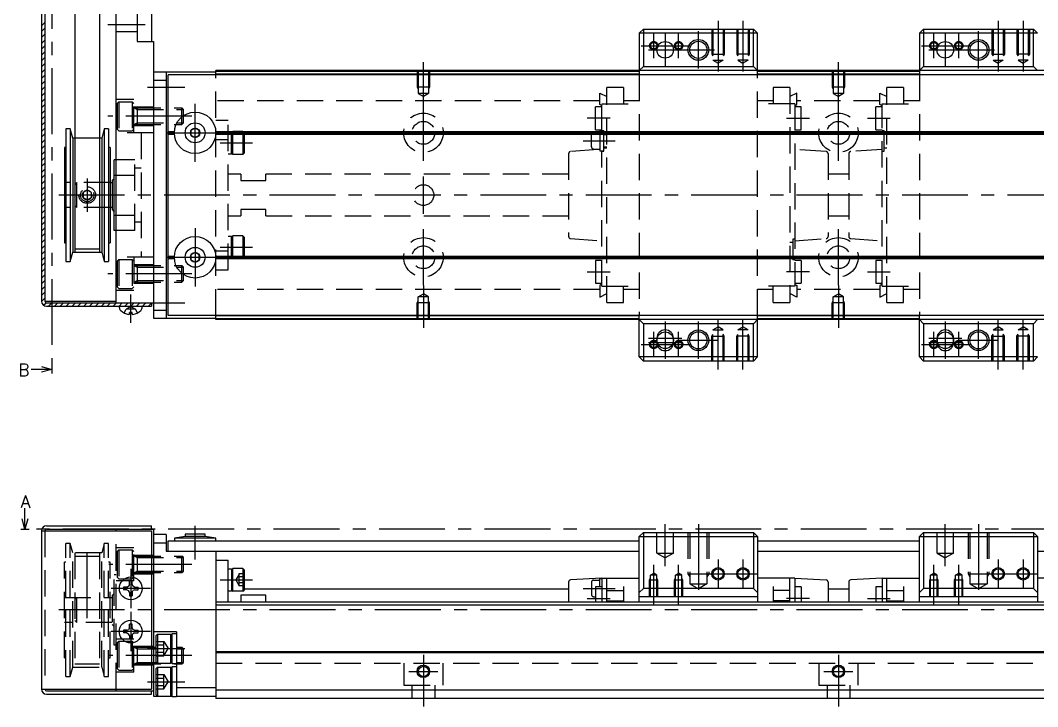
# Model space of a CAD drawing. Extents: x -2 to 851, y -8 to 279.
# Drawn here: x 187.6 to 432.8, y 8 to 173.4 of the extents above; entities that cross this region are included whole.
import ezdxf

# ---------------------------------------------------------------- set-up
doc = ezdxf.new("R2010")
doc.units = 0
doc.header["$LTSCALE"] = 0.5
doc.linetypes.add('CENTER', pattern=[50.8, 31.75, -6.35, 6.35, -6.35])
doc.linetypes.add('DASHED', pattern=[19.05, 12.7, -6.35])
for name, color, linetype in [('MSM_CENTER', 1, 'CENTER'), ('MSM_CONTINUOUS', 7, 'CONTINUOUS'), ('MSM_DASHED', 4, 'DASHED'), ('MSM_NARROW', 5, 'CONTINUOUS'), ('MSM_PART_NUMBER', 7, 'CONTINUOUS')]:
    doc.layers.add(name, color=color, linetype=linetype)
doc.styles.get("Standard").update_dxf_attribs({"font": 'txt.shx', "height": 3, "bigfont": 'bigfont.shx'})

msp = doc.modelspace()

# ---------------------------------------------------------------- linework, layer by layer
at = {"layer": 'MSM_CENTER'}
for p, q in [((195.26, 238.06), (195.26, 90.3)), ((217.76, 172.3), (208.76, 172.3)), ((355.76, 173.3), (355.76, 161.09)), ((361.76, 173.3), (361.76, 161.09)), ((423.26, 173.3), (423.26, 161.09)), ((429.26, 173.3), (429.26, 161.09)), ((340.26, 164.3), (340.26, 170.3)), ((343.01, 170.3), (343.01, 162.3)), ((346.26, 164.3), (346.26, 170.3)), ((351.01, 161.8), (351.01, 170.8)), ((407.76, 164.3), (407.76, 170.3)), ((410.51, 170.3), (410.51, 162.3)), ((413.76, 164.3), (413.76, 170.3)), ((418.51, 161.8), (418.51, 170.8)), ((337.26, 167.3), (349.26, 167.3)), ((404.76, 167.3), (416.76, 167.3)), ((339.01, 166.3), (355.51, 166.3)), ((406.51, 166.3), (423.01, 166.3)), ((284.76, 153.09), (284.76, 163.3)), ((384.76, 153.09), (384.76, 163.3)), ((218.26, 157.3), (227.26, 157.3)), ((229.76, 139.3), (229.76, 153.3)), ((284.76, 139.55), (284.76, 153.05)), ((384.76, 139.55), (384.76, 153.05)), ((228.96, 150.3), (208.76, 150.3)), ((329.76, 149.8), (324.26, 149.8)), ((372.26, 149.8), (377.76, 149.8)), ((391.76, 149.8), (397.26, 149.8)), ((222.76, 146.3), (236.76, 146.3)), ((278.01, 146.3), (291.51, 146.3)), ((378.01, 146.3), (391.51, 146.3)), ((235.76, 143.86), (243.56, 143.86)), ((323.26, 144.4), (330.96, 144.4)), ((203.76, 135.3), (203.76, 127.3)), ((284.76, 126.8), (284.76, 135.8)), ((847.76, 131.3), (196.26, 131.3)), ((229.76, 123.3), (229.76, 109.3)), ((284.76, 109.55), (284.76, 123.05)), ((384.76, 109.55), (384.76, 123.05)), ((235.76, 118.74), (243.56, 118.74)), ((222.76, 116.3), (236.76, 116.3)), ((278.01, 116.3), (291.51, 116.3)), ((378.01, 116.3), (391.51, 116.3)), ((324.26, 112.8), (329.76, 112.8)), ((377.76, 112.8), (372.26, 112.8)), ((391.76, 112.8), (397.26, 112.8)), ((228.96, 112.3), (208.76, 112.3)), ((284.76, 109.51), (284.76, 99.3)), ((384.76, 109.51), (384.76, 99.3)), ((214.26, 100.54), (214.26, 107.3)), ((218.26, 105.3), (227.26, 105.3)), ((343.01, 100.8), (343.01, 91.8)), ((351.01, 91.8), (351.01, 100.8)), ((355.76, 89.3), (355.76, 101.51)), ((361.76, 89.3), (361.76, 101.51)), ((410.51, 100.8), (410.51, 91.8)), ((418.51, 91.8), (418.51, 100.8)), ((423.26, 89.3), (423.26, 101.51)), ((429.26, 89.3), (429.26, 101.51)), ((340.26, 92.3), (340.26, 98.3)), ((346.26, 92.3), (346.26, 98.3)), ((407.76, 92.3), (407.76, 98.3)), ((413.76, 92.3), (413.76, 98.3)), ((339.01, 96.8), (347.01, 96.8)), ((339.01, 95.8), (347.01, 95.8)), ((346.51, 96.3), (355.51, 96.3)), ((406.51, 96.8), (414.51, 96.8)), ((406.51, 95.8), (414.51, 95.8)), ((414.01, 96.3), (423.01, 96.3)), ((337.26, 95.3), (349.26, 95.3)), ((404.76, 95.3), (416.76, 95.3)), ((229.76, 43.5), (229.76, 51.6)), ((343.01, 41.85), (343.01, 52)), ((351.01, 52), (351.01, 34.41)), ((410.51, 41.85), (410.51, 52)), ((418.51, 52), (418.51, 34.41)), ((848.76, 50.8), (189.76, 50.8)), ((203.76, 29.3), (203.76, 47.05)), ((228.96, 42.3), (208.96, 42.3)), ((340.26, 32.5), (340.26, 42.15)), ((346.26, 32.5), (346.26, 42.15)), ((355.76, 43.5), (355.76, 36.5)), ((361.76, 43.5), (361.76, 36.5)), ((407.76, 32.5), (407.76, 42.15)), ((413.76, 32.5), (413.76, 42.15)), ((423.26, 43.5), (423.26, 36.5)), ((429.26, 43.5), (429.26, 36.5)), ((214.26, 41.25), (214.26, 31.75)), ((352.26, 40), (365.26, 40)), ((419.76, 40), (432.76, 40)), ((235.76, 38.55), (243.56, 38.55)), ((219.01, 36.5), (209.51, 36.5)), ((323.26, 36.5), (330.96, 36.5)), ((324.26, 34.1), (329.76, 34.1)), ((377.76, 34.1), (372.26, 34.1)), ((391.76, 34.1), (397.26, 34.1)), ((847.76, 31.3), (196.26, 31.3)), ((214.26, 30.85), (214.26, 21.35)), ((219.01, 26.1), (209.51, 26.1)), ((228.96, 20.3), (208.96, 20.3)), ((218.26, 22), (227.26, 22)), ((284.76, 20.5), (284.76, 8)), ((384.76, 20.5), (384.76, 8)), ((281.26, 16.5), (288.26, 16.5)), ((381.26, 16.5), (388.26, 16.5)), ((218.26, 14), (227.26, 14))]:
    msp.add_line(p, q, dxfattribs=at)
at = {"layer": 'MSM_CONTINUOUS'}
for p, q in [((192.76, 231.9), (192.76, 105.7)), ((193.56, 231.9), (193.56, 105.7)), ((210.76, 105.3), (210.76, 232.3)), ((215.76, 227.3), (215.76, 168.3)), ((200.76, 216.05), (200.76, 117.55)), ((206.76, 216.05), (206.76, 117.55)), ((219.26, 181.8), (219.26, 168.3)), ((337.76, 171.3), (336.76, 170.3)), ((365.26, 170.3), (336.76, 170.3)), ((336.76, 170.3), (336.76, 160.3)), ((337.76, 171.3), (364.26, 171.3)), ((337.76, 171.3), (337.76, 162.3)), ((365.26, 170.3), (364.26, 171.3)), ((364.26, 162.3), (364.26, 171.3)), ((365.26, 160.3), (365.26, 170.3)), ((405.26, 171.3), (404.26, 170.3)), ((432.76, 170.3), (404.26, 170.3)), ((404.26, 170.3), (404.26, 160.3)), ((405.26, 171.3), (431.76, 171.3)), ((405.26, 171.3), (405.26, 162.3)), ((432.76, 170.3), (431.76, 171.3)), ((431.76, 162.3), (431.76, 171.3)), ((215.76, 168.3), (219.76, 168.3)), ((219.76, 168.3), (219.76, 101.6)), ((337.76, 162.3), (336.76, 161.3)), ((337.76, 162.3), (364.26, 162.3)), ((365.26, 161.3), (364.26, 162.3)), ((405.26, 162.3), (404.26, 161.3)), ((405.26, 162.3), (431.76, 162.3)), ((432.76, 161.3), (431.76, 162.3)), ((219.76, 161), (234.76, 161)), ((222.76, 161), (222.76, 101.6)), ((845.26, 160.3), (223.26, 160.3)), ((223.26, 102.3), (223.26, 160.3)), ((834.76, 161.3), (234.76, 161.3)), ((234.76, 160.3), (234.76, 161.3)), ((336.76, 161.1), (234.76, 161.1)), ((336.76, 160.4), (234.76, 160.4)), ((404.26, 161.1), (365.26, 161.1)), ((404.26, 160.4), (365.26, 160.4)), ((219.76, 159), (222.76, 159)), ((198.62, 147.3), (198.62, 115.3)), ((199.66, 147.3), (198.62, 147.3)), ((199.66, 147.3), (199.66, 115.3)), ((200.26, 145.05), (199.66, 147.3)), ((207.86, 147.3), (207.26, 145.05)), ((207.86, 147.3), (207.86, 115.3)), ((208.9, 147.3), (207.86, 147.3)), ((208.9, 147.3), (208.9, 115.3)), ((229.76, 147.45), (228.76, 146.88)), ((230.76, 146.88), (229.76, 147.45)), ((200.26, 145.05), (200.26, 117.55)), ((200.76, 145.05), (200.26, 145.05)), ((207.26, 145.05), (206.76, 145.05)), ((207.26, 145.05), (207.26, 117.55)), ((223.26, 146.6), (224.77, 146.6)), ((223.26, 146.3), (224.76, 146.3)), ((223.26, 146), (224.77, 146)), ((228.76, 146.88), (228.76, 145.72)), ((228.76, 145.72), (229.76, 145.15)), ((229.76, 145.15), (230.76, 145.72)), ((230.76, 145.72), (230.76, 146.88)), ((234.75, 146.6), (833.77, 146.6)), ((234.75, 146), (833.77, 146)), ((234.76, 146.3), (833.76, 146.3)), ((198.26, 142.8), (198.26, 119.8)), ((198.62, 142.8), (198.26, 142.8)), ((209.26, 142.8), (208.9, 142.8)), ((209.26, 142.8), (209.26, 119.8)), ((210.26, 122.8), (210.26, 139.8)), ((210.76, 139.8), (210.26, 139.8)), ((210.26, 135.3), (209.76, 134.8)), ((210.26, 136.12), (210.76, 136.12)), ((209.26, 134.3), (209.76, 134.3)), ((209.76, 134.8), (209.76, 127.8)), ((209.76, 128.3), (209.26, 128.3)), ((209.76, 127.8), (210.26, 127.3)), ((210.26, 126.48), (210.76, 126.48)), ((210.76, 122.8), (210.26, 122.8)), ((198.26, 119.8), (198.62, 119.8)), ((208.9, 119.8), (209.26, 119.8)), ((198.62, 115.3), (199.66, 115.3)), ((199.66, 115.3), (200.26, 117.55)), ((200.26, 117.55), (207.26, 117.55)), ((207.26, 117.55), (207.86, 115.3)), ((207.86, 115.3), (208.9, 115.3)), ((223.26, 116.6), (224.77, 116.6)), ((223.26, 116.3), (224.76, 116.3)), ((223.26, 116), (224.77, 116)), ((229.76, 117.45), (228.76, 116.88)), ((228.76, 116.88), (228.76, 115.72)), ((228.76, 115.72), (229.76, 115.15)), ((230.76, 116.88), (229.76, 117.45)), ((229.76, 115.15), (230.76, 115.72)), ((230.76, 115.72), (230.76, 116.88)), ((234.75, 116.6), (833.77, 116.6)), ((234.75, 116), (833.77, 116)), ((234.76, 116.3), (833.76, 116.3)), ((193.56, 105.7), (210.76, 105.7)), ((193.96, 105.3), (219.76, 105.3)), ((193.96, 104.5), (219.26, 104.5)), ((211.55, 104.1), (211.51, 104.5)), ((213.93, 102.62), (213.95, 103)), ((214.58, 103), (213.95, 103)), ((214.59, 102.62), (214.58, 103)), ((216.98, 104.1), (217.01, 104.5)), ((219.26, 105.3), (219.26, 104.5)), ((219.76, 103.6), (222.76, 103.6)), ((219.76, 101.6), (234.76, 101.6)), ((845.26, 102.3), (223.26, 102.3)), ((234.76, 101.3), (234.76, 102.3)), ((336.76, 102.2), (234.76, 102.2)), ((336.76, 101.5), (234.76, 101.5)), ((834.76, 101.3), (234.76, 101.3)), ((336.76, 92.3), (336.76, 102.3)), ((336.76, 101.3), (337.76, 100.3)), ((364.26, 100.3), (365.26, 101.3)), ((365.26, 92.3), (365.26, 102.3)), ((404.26, 102.2), (365.26, 102.2)), ((404.26, 101.5), (365.26, 101.5)), ((404.26, 92.3), (404.26, 102.3)), ((404.26, 101.3), (405.26, 100.3)), ((431.76, 100.3), (432.76, 101.3)), ((364.26, 100.3), (337.76, 100.3)), ((337.76, 100.3), (337.76, 91.3)), ((364.26, 91.3), (364.26, 100.3)), ((431.76, 100.3), (405.26, 100.3)), ((405.26, 100.3), (405.26, 91.3)), ((431.76, 91.3), (431.76, 100.3)), ((341.01, 96.8), (341.01, 95.8)), ((345.01, 95.8), (345.01, 96.8)), ((408.51, 96.8), (408.51, 95.8)), ((412.51, 95.8), (412.51, 96.8)), ((336.76, 92.3), (337.76, 91.3)), ((365.26, 92.3), (336.76, 92.3)), ((364.26, 91.3), (337.76, 91.3)), ((364.26, 91.3), (365.26, 92.3)), ((404.26, 92.3), (405.26, 91.3)), ((432.76, 92.3), (404.26, 92.3)), ((431.76, 91.3), (405.26, 91.3)), ((431.76, 91.3), (432.76, 92.3)), ((195.26, 89.3), (190.26, 89.3)), ((192.76, 89.97), (195.26, 89.3)), ((195.26, 89.3), (192.76, 88.63)), ((195.26, 90.3), (195.26, 88.3)), ((188.76, 50.8), (188.76, 55.8)), ((188.76, 50.8), (188.09, 53.3)), ((189.43, 53.3), (188.76, 50.8)), ((193.96, 51.6), (219.26, 51.6)), ((219.26, 50.8), (219.26, 51.6)), ((187.76, 50.8), (189.76, 50.8)), ((192.76, 50.4), (219.26, 50.4)), ((192.76, 50.4), (192.76, 12.2)), ((193.96, 50.8), (219.76, 50.8)), ((210.76, 50.4), (210.76, 50.8)), ((219.26, 50.4), (219.26, 12.2)), ((219.76, 50.8), (219.76, 10.5)), ((222.76, 49.5), (219.76, 49.5)), ((222.76, 49.5), (222.76, 45.5)), ((232.16, 49.6), (227.36, 49.6)), ((227.36, 49.6), (227.36, 49)), ((232.16, 49), (232.16, 49.6)), ((337.76, 50), (336.76, 49)), ((337.76, 50), (364.26, 50)), ((337.76, 50), (337.76, 36.5)), ((365.26, 49), (364.26, 50)), ((364.26, 50), (364.26, 36.5)), ((405.26, 50), (404.26, 49)), ((405.26, 50), (431.76, 50)), ((405.26, 50), (405.26, 36.5)), ((432.76, 49), (431.76, 50)), ((431.76, 50), (431.76, 36.5)), ((219.76, 47.5), (222.76, 47.5)), ((223.26, 45.5), (223.26, 48)), ((223.26, 48), (336.76, 48)), ((227.36, 49), (224.76, 48.6)), ((234.76, 48.6), (224.76, 48.6)), ((224.76, 48.6), (224.76, 48)), ((232.16, 49), (227.36, 49)), ((234.76, 48.6), (232.16, 49)), ((234.76, 48), (234.76, 48.6)), ((336.76, 33.2), (336.76, 49)), ((336.76, 49), (365.26, 49)), ((365.26, 49), (365.26, 33.2)), ((365.26, 48), (404.26, 48)), ((404.26, 33.2), (404.26, 49)), ((404.26, 49), (432.76, 49)), ((432.76, 49), (432.76, 33.2)), ((222.76, 45.5), (336.76, 45.5)), ((234.76, 45.5), (234.76, 10)), ((365.26, 45.5), (404.26, 45.5)), ((432.76, 45.5), (845.76, 45.5)), ((234.76, 43.3), (237.76, 43.3)), ((237.76, 33.2), (237.76, 43.3)), ((238.56, 41.15), (237.76, 41.15)), ((238.56, 41), (238.86, 41.3)), ((238.56, 41.15), (238.56, 35.95)), ((238.86, 35.8), (238.86, 41.3)), ((241.26, 41.3), (238.86, 41.3)), ((241.26, 41.3), (241.26, 35.8)), ((241.56, 41), (241.26, 41.3)), ((241.56, 41), (241.56, 36.1)), ((213.34, 36.83), (212.49, 36.82)), ((213.34, 36.83), (213.74, 37.02)), ((213.93, 37.42), (213.74, 37.02)), ((213.93, 37.42), (213.95, 38.27)), ((214.59, 37.42), (214.58, 38.27)), ((214.59, 37.42), (214.78, 37.02)), ((215.19, 36.83), (214.78, 37.02)), ((215.19, 36.83), (216.03, 36.82)), ((319.76, 38.03), (319.76, 33.2)), ((327.76, 39), (320.23, 38.53)), ((326.26, 36.85), (326.26, 33.2)), ((327.76, 36.85), (326.26, 36.85)), ((327.76, 39), (327.76, 33.2)), ((327.76, 39), (336.76, 39)), ((328.96, 33.2), (328.96, 39)), ((332.96, 37), (332.96, 33.2)), ((374.26, 39), (365.26, 39)), ((369.06, 37), (369.06, 33.2)), ((373.06, 33.2), (373.06, 39)), ((374.26, 39), (374.26, 33.2)), ((374.26, 39), (381.79, 38.53)), ((375.76, 36.85), (374.26, 36.85)), ((375.76, 36.85), (375.76, 33.2)), ((382.26, 38.03), (382.26, 33.2)), ((387.26, 38.03), (387.26, 33.2)), ((395.26, 39), (387.73, 38.53)), ((393.76, 36.85), (393.76, 33.2)), ((395.26, 36.85), (393.76, 36.85)), ((395.26, 39), (395.26, 33.2)), ((395.26, 39), (404.26, 39)), ((396.46, 33.2), (396.46, 39)), ((400.46, 37), (400.46, 33.2)), ((441.76, 39), (432.76, 39)), ((213.34, 36.17), (212.49, 36.18)), ((213.34, 36.17), (213.74, 35.98)), ((213.93, 35.58), (213.74, 35.98)), ((213.93, 35.58), (213.95, 34.73)), ((214.59, 35.58), (214.58, 34.73)), ((214.59, 35.58), (214.78, 35.98)), ((215.19, 36.17), (214.78, 35.98)), ((215.19, 36.17), (216.03, 36.18)), ((237.76, 35.95), (238.56, 35.95)), ((238.56, 36.1), (238.86, 35.8)), ((241.26, 35.8), (238.86, 35.8)), ((246.76, 34.87), (240.76, 34.87)), ((240.76, 34.87), (240.76, 33.2)), ((241.26, 35.8), (241.56, 36.1)), ((319.76, 36.3), (241.56, 36.3)), ((246.76, 33.2), (246.76, 34.87)), ((328.96, 36), (332.96, 36)), ((336.76, 35.5), (337.76, 36.5)), ((365.26, 34.5), (336.76, 34.5)), ((364.26, 36.5), (337.76, 36.5)), ((364.26, 36.5), (365.26, 35.5)), ((373.06, 36), (369.06, 36)), ((387.26, 36.3), (382.26, 36.3)), ((396.46, 36), (400.46, 36)), ((404.26, 35.5), (405.26, 36.5)), ((432.76, 34.5), (404.26, 34.5)), ((431.76, 36.5), (405.26, 36.5)), ((431.76, 36.5), (432.76, 35.5)), ((834.76, 33.2), (234.76, 33.2)), ((834.76, 32.5), (234.76, 32.5)), ((328.96, 33.5), (332.96, 33.5)), ((373.06, 33.5), (369.06, 33.5)), ((396.46, 33.5), (400.46, 33.5)), ((213.93, 27.02), (213.74, 26.62)), ((213.93, 27.02), (213.95, 27.87)), ((214.59, 27.02), (214.58, 27.87)), ((214.59, 27.02), (214.78, 26.62)), ((213.34, 26.43), (212.49, 26.42)), ((213.34, 25.77), (212.49, 25.78)), ((213.34, 26.43), (213.74, 26.62)), ((213.34, 25.77), (213.74, 25.58)), ((213.93, 25.18), (213.74, 25.58)), ((213.93, 25.18), (213.95, 24.33)), ((214.59, 25.18), (214.58, 24.33)), ((214.59, 25.18), (214.78, 25.58)), ((215.19, 26.43), (214.78, 26.62)), ((215.19, 25.77), (214.78, 25.58)), ((215.19, 26.43), (216.03, 26.42)), ((215.19, 25.77), (216.03, 25.78)), ((225.26, 26), (219.76, 26)), ((220.26, 25.1), (220.66, 25.5)), ((220.26, 25.1), (220.26, 18.9)), ((220.66, 25.5), (220.66, 18.5)), ((220.66, 25.5), (223.86, 25.5)), ((223.86, 25.5), (223.86, 18.5)), ((224.26, 25.1), (223.86, 25.5)), ((224.26, 18.35), (224.26, 25.65)), ((224.26, 25.65), (225.26, 25.65)), ((225.26, 26), (225.26, 10.35)), ((834.76, 21.2), (234.76, 21.2)), ((834.76, 21), (234.76, 21)), ((220.66, 18.5), (220.26, 18.9)), ((220.26, 17.1), (220.66, 17.5)), ((220.66, 18.5), (223.86, 18.5)), ((220.66, 17.5), (220.66, 10.5)), ((220.66, 17.5), (223.86, 17.5)), ((223.86, 18.5), (224.26, 18.9)), ((223.86, 17.5), (223.86, 10.5)), ((224.26, 17.1), (223.86, 17.5)), ((225.26, 18.35), (224.26, 18.35)), ((224.26, 10.35), (224.26, 17.65)), ((224.26, 17.65), (225.26, 17.65)), ((220.26, 17.1), (220.26, 10.9)), ((234.76, 12.5), (225.26, 12.5)), ((192.76, 12.2), (219.26, 12.2)), ((193.96, 11.8), (219.76, 11.8)), ((193.96, 11), (219.26, 11)), ((210.76, 11.8), (210.76, 12.2)), ((219.26, 11), (219.26, 11.8)), ((219.76, 10.5), (224.26, 10.5)), ((220.66, 10.5), (220.26, 10.9)), ((223.86, 10.5), (224.26, 10.9)), ((225.26, 10.35), (224.26, 10.35)), ((225.26, 10.5), (234.76, 10.5)), ((834.76, 12), (234.76, 12)), ((834.76, 10), (234.76, 10))]:
    msp.add_line(p, q, dxfattribs=at)
for centre, radius in [((343.01, 166.3), 2), ((351.01, 166.3), 2.07), ((410.51, 166.3), 2), ((418.51, 166.3), 2.07), ((229.76, 146.3), 5), ((229.76, 146.3), 2.4), ((229.76, 146.3), 1.15), ((229.76, 116.3), 5), ((229.76, 116.3), 2.4), ((229.76, 116.3), 1.15), ((343.01, 96.3), 2), ((351.01, 96.3), 2.07), ((410.51, 96.3), 2), ((418.51, 96.3), 2.07), ((214.26, 36.5), 2.75), ((355.76, 40), 1.23), ((361.76, 40), 1.23), ((423.26, 40), 1.23), ((429.26, 40), 1.23), ((214.26, 26.1), 2.75), ((284.76, 16.5), 1.23), ((384.76, 16.5), 1.23)]:
    msp.add_circle(centre, radius, dxfattribs=at)
for centre, radius, start, end in [((193.96, 105.7), 1.2, 180, 270), ((193.96, 105.7), 0.4, 180, 270), ((212.54, 104.18), 1, 185, 226.5733), ((214.26, 106), 3.5, 226.5733, 261.4604), ((214.26, 106), 3.5, 278.5396, 313.4267), ((215.98, 104.18), 1, 313.4267, 355), ((213.73, 102.82), 0.284, 272.9383, 315.8128), ((214.8, 102.82), 0.284, 224.1872, 267.0617), ((343.01, 96.8), 2, 0, 180), ((410.51, 96.8), 2, 0, 180), ((343.01, 95.8), 2, 180, 0), ((410.51, 95.8), 2, 180, 0), ((193.96, 50.4), 1.2, 90, 180), ((193.96, 50.4), 0.4, 90, 180), ((214.26, 36.5), 1.8, 169.8876, 190.1124), ((214.26, 36.5), 1.8, 79.8876, 100.1124), ((214.26, 36.5), 1.8, 349.8876, 10.1124), ((320.26, 38.03), 0.5, 93.5763, 180), ((381.76, 38.03), 0.5, 0, 86.4237), ((387.76, 38.03), 0.5, 93.5763, 180), ((214.26, 36.5), 1.8, 259.8876, 280.1124), ((214.26, 26.1), 1.8, 79.8876, 100.1124), ((214.26, 26.1), 1.8, 169.8876, 190.1124), ((214.26, 26.1), 1.8, 349.8876, 10.1124), ((214.26, 26.1), 1.8, 259.8876, 280.1124), ((193.96, 12.2), 1.2, 180, 270), ((193.96, 12.2), 0.4, 180, 270)]:
    msp.add_arc(centre, radius, start, end, dxfattribs=at)
at = {"layer": 'MSM_DASHED'}
for p, q in [((210.76, 170.7), (215.76, 170.7)), ((354.26, 171.3), (354.26, 165.3)), ((354.53, 171.3), (354.53, 163.8)), ((356.99, 171.3), (356.99, 163.8)), ((357.26, 171.3), (357.26, 165.3)), ((360.26, 171.3), (360.26, 165.3)), ((360.53, 171.3), (360.53, 163.8)), ((362.99, 171.3), (362.99, 163.8)), ((363.26, 171.3), (363.26, 165.3)), ((421.76, 171.3), (421.76, 165.3)), ((422.03, 171.3), (422.03, 163.8)), ((424.49, 171.3), (424.49, 163.8)), ((424.76, 171.3), (424.76, 165.3)), ((427.76, 171.3), (427.76, 165.3)), ((428.03, 171.3), (428.03, 163.8)), ((430.49, 171.3), (430.49, 163.8)), ((430.76, 171.3), (430.76, 165.3)), ((354.26, 165.3), (357.26, 165.3)), ((354.26, 165.3), (354.53, 164.83)), ((357.26, 165.3), (356.99, 164.83)), ((363.26, 165.3), (360.26, 165.3)), ((360.26, 165.3), (360.53, 164.83)), ((363.26, 165.3), (362.99, 164.83)), ((421.76, 165.3), (424.76, 165.3)), ((421.76, 165.3), (422.03, 164.83)), ((424.76, 165.3), (424.49, 164.83)), ((430.76, 165.3), (427.76, 165.3)), ((427.76, 165.3), (428.03, 164.83)), ((430.76, 165.3), (430.49, 164.83)), ((354.53, 163.8), (355.76, 163.09)), ((354.53, 163.8), (356.99, 163.8)), ((356.99, 163.8), (355.76, 163.09)), ((360.53, 163.8), (361.76, 163.09)), ((362.99, 163.8), (360.53, 163.8)), ((362.99, 163.8), (361.76, 163.09)), ((422.03, 163.8), (423.26, 163.09)), ((422.03, 163.8), (424.49, 163.8)), ((424.49, 163.8), (423.26, 163.09)), ((428.03, 163.8), (429.26, 163.09)), ((430.49, 163.8), (428.03, 163.8)), ((430.49, 163.8), (429.26, 163.09)), ((234.76, 102.3), (234.76, 160.3)), ((283.26, 161.3), (283.26, 157.3)), ((283.53, 161.3), (283.53, 155.8)), ((285.99, 161.3), (285.99, 155.8)), ((286.26, 161.3), (286.26, 157.3)), ((336.76, 160.3), (336.76, 102.3)), ((365.26, 102.3), (365.26, 160.3)), ((383.26, 161.3), (383.26, 157.3)), ((383.53, 161.3), (383.53, 155.8)), ((385.99, 161.3), (385.99, 155.8)), ((386.26, 161.3), (386.26, 157.3)), ((404.26, 160.3), (404.26, 102.3)), ((286.26, 157.3), (283.26, 157.3)), ((283.26, 157.3), (283.53, 156.83)), ((286.26, 157.3), (285.99, 156.83)), ((332.96, 157.2), (328.96, 157.2)), ((328.96, 105.4), (328.96, 157.2)), ((332.96, 157.2), (332.96, 153.25)), ((373.06, 157.2), (369.06, 157.2)), ((369.06, 157.2), (369.06, 153.25)), ((373.06, 157.2), (373.06, 105.4)), ((383.26, 157.3), (383.53, 156.83)), ((386.26, 157.3), (383.26, 157.3)), ((386.26, 157.3), (385.99, 156.83)), ((396.46, 105.4), (396.46, 157.2)), ((400.46, 157.2), (396.46, 157.2)), ((400.46, 157.2), (400.46, 153.25)), ((283.53, 155.8), (284.76, 155.09)), ((285.99, 155.8), (283.53, 155.8)), ((285.99, 155.8), (284.76, 155.09)), ((327.26, 155.89), (328.96, 155.04)), ((327.26, 153.1), (327.26, 155.89)), ((374.76, 155.89), (373.06, 155.04)), ((374.76, 153.1), (374.76, 155.89)), ((385.99, 155.8), (383.53, 155.8)), ((383.53, 155.8), (384.76, 155.09)), ((385.99, 155.8), (384.76, 155.09)), ((394.76, 155.89), (396.46, 155.04)), ((394.76, 153.1), (394.76, 155.89)), ((214.96, 154.3), (210.76, 154.3)), ((210.96, 153.4), (211.36, 153.8)), ((210.96, 153.4), (210.96, 147.2)), ((211.36, 153.8), (211.36, 146.8)), ((211.36, 153.8), (214.56, 153.8)), ((214.56, 153.8), (214.56, 146.8)), ((214.96, 153.4), (214.56, 153.8)), ((214.96, 146.3), (214.96, 154.3)), ((214.96, 152.55), (219.76, 152.55)), ((215.06, 152.33), (215.76, 151.92)), ((215.16, 152.3), (226.58, 152.3)), ((215.76, 152.3), (215.76, 148.3)), ((226.58, 148.3), (226.58, 152.3)), ((226.96, 151.92), (226.58, 152.3)), ((327.26, 154.05), (234.76, 154.05)), ((326.26, 147.05), (326.26, 152.55)), ((327.76, 152.55), (326.26, 152.55)), ((327.76, 152.8), (327.26, 153.1)), ((327.76, 153.25), (336.76, 153.25)), ((327.76, 146.8), (327.76, 153.25)), ((336.76, 154.05), (332.96, 154.05)), ((369.06, 154.05), (365.26, 154.05)), ((374.26, 153.25), (365.26, 153.25)), ((374.26, 153.25), (374.26, 109.35)), ((374.26, 152.8), (374.76, 153.1)), ((375.76, 152.55), (374.26, 152.55)), ((394.76, 154.05), (374.76, 154.05)), ((375.76, 147.05), (375.76, 152.55)), ((393.76, 147.05), (393.76, 152.55)), ((395.26, 152.55), (393.76, 152.55)), ((395.26, 152.8), (394.76, 153.1)), ((395.26, 153.25), (404.26, 153.25)), ((395.26, 109.35), (395.26, 153.25)), ((404.26, 154.05), (400.46, 154.05)), ((215.76, 151.92), (226.96, 151.92)), ((226.96, 148.68), (226.96, 151.92)), ((211.36, 146.8), (210.96, 147.2)), ((214.56, 146.8), (214.96, 147.2)), ((214.96, 148.05), (219.76, 148.05)), ((215.06, 148.27), (215.76, 148.68)), ((215.16, 148.3), (226.58, 148.3)), ((215.76, 148.68), (226.96, 148.68)), ((226.58, 148.3), (226.96, 148.68)), ((237.76, 149.3), (234.76, 149.3)), ((237.76, 113.3), (237.76, 149.3)), ((206.76, 145.05), (200.76, 145.05)), ((219.76, 146.3), (210.76, 146.3)), ((211.36, 146.8), (214.56, 146.8)), ((216.76, 146.3), (216.76, 116.3)), ((234.76, 144.72), (237.76, 144.72)), ((238.56, 146.46), (237.76, 146.46)), ((238.56, 146.31), (238.86, 146.61)), ((238.56, 141.26), (238.56, 146.46)), ((238.86, 141.11), (238.86, 146.61)), ((241.26, 146.61), (238.86, 146.61)), ((241.26, 146.61), (241.26, 141.11)), ((241.56, 146.31), (241.26, 146.61)), ((241.56, 146.31), (241.56, 141.41)), ((325.26, 142.9), (325.26, 145.9)), ((325.76, 146.4), (327.26, 146.4)), ((326.26, 147.05), (327.76, 147.05)), ((327.26, 146.8), (327.26, 142)), ((328.26, 146.8), (327.26, 146.8)), ((327.76, 146.9), (328.26, 146.9)), ((328.26, 141.9), (328.26, 146.9)), ((328.26, 146.1), (328.96, 146.1)), ((328.26, 145.9), (328.96, 145.9)), ((374.26, 147.05), (375.76, 147.05)), ((393.76, 147.05), (395.26, 147.05)), ((395.26, 146.9), (395.76, 146.9)), ((395.76, 141.9), (395.76, 146.9)), ((395.76, 146.1), (396.46, 146.1)), ((326.76, 142.29), (320.22, 141.79)), ((325.76, 142.4), (327.26, 142.4)), ((327.26, 142.29), (326.76, 142.29)), ((328.26, 142.9), (328.96, 142.9)), ((328.26, 142.7), (328.96, 142.7)), ((381.79, 141.79), (374.26, 142.3)), ((395.26, 142.3), (387.73, 141.79)), ((395.76, 142.7), (396.46, 142.7)), ((215.26, 139.8), (210.76, 139.8)), ((215.26, 122.8), (215.26, 139.8)), ((237.76, 141.26), (238.56, 141.26)), ((238.56, 141.41), (238.86, 141.11)), ((241.26, 141.11), (238.86, 141.11)), ((241.26, 141.11), (241.56, 141.41)), ((319.76, 141.29), (319.76, 121.31)), ((327.26, 142), (328.26, 142)), ((327.76, 109.35), (327.76, 142)), ((327.76, 141.9), (328.26, 141.9)), ((382.26, 141.29), (382.26, 121.31)), ((387.26, 141.29), (387.26, 121.31)), ((395.26, 141.9), (395.76, 141.9)), ((216.76, 137.8), (215.26, 137.8)), ((210.76, 136.12), (215.26, 136.12)), ((240.76, 136.3), (237.76, 136.3)), ((240.76, 136.3), (240.76, 134.8)), ((246.76, 134.8), (246.76, 136.3)), ((319.76, 136.3), (246.76, 136.3)), ((387.26, 136.3), (382.26, 136.3)), ((209.26, 134.3), (198.26, 134.3)), ((201.26, 134.3), (200.76, 133.8)), ((201.26, 128.3), (201.26, 134.3)), ((203.76, 132.45), (202.76, 131.88)), ((204.76, 131.88), (203.76, 132.45)), ((240.76, 134.8), (246.76, 134.8)), ((202.76, 131.88), (202.76, 130.72)), ((202.76, 130.72), (203.76, 130.15)), ((203.76, 130.15), (204.76, 130.72)), ((204.76, 130.72), (204.76, 131.88)), ((209.26, 128.3), (198.26, 128.3)), ((200.76, 128.8), (201.26, 128.3)), ((246.76, 127.8), (240.76, 127.8)), ((240.76, 127.8), (240.76, 126.3)), ((246.76, 126.3), (246.76, 127.8)), ((210.76, 126.48), (215.26, 126.48)), ((237.76, 126.3), (240.76, 126.3)), ((246.76, 126.3), (319.76, 126.3)), ((382.26, 126.3), (387.26, 126.3)), ((215.26, 122.8), (210.76, 122.8)), ((216.76, 124.8), (215.26, 124.8)), ((238.56, 121.34), (237.76, 121.34)), ((238.56, 121.19), (238.86, 121.49)), ((238.56, 116.14), (238.56, 121.34)), ((241.26, 121.49), (238.86, 121.49)), ((238.86, 115.99), (238.86, 121.49)), ((241.56, 121.19), (241.26, 121.49)), ((241.26, 121.49), (241.26, 115.99)), ((241.56, 121.19), (241.56, 116.29)), ((320.23, 120.81), (327.76, 120.3)), ((373.76, 120.7), (373.76, 115.7)), ((374.26, 120.7), (373.76, 120.7)), ((374.26, 120.3), (381.79, 120.81)), ((387.73, 120.81), (395.26, 120.3)), ((200.76, 118.31), (206.76, 118.31)), ((234.76, 117.88), (237.76, 117.88)), ((373.76, 119.9), (373.06, 119.9)), ((219.76, 116.3), (210.76, 116.3)), ((210.96, 115.4), (211.36, 115.8)), ((210.96, 115.4), (210.96, 109.2)), ((211.36, 115.8), (211.36, 108.8)), ((211.36, 115.8), (214.56, 115.8)), ((214.56, 115.8), (214.56, 108.8)), ((214.96, 115.4), (214.56, 115.8)), ((214.96, 116.3), (214.96, 108.3)), ((237.76, 116.14), (238.56, 116.14)), ((238.56, 116.29), (238.86, 115.99)), ((241.26, 115.99), (238.86, 115.99)), ((241.26, 115.99), (241.56, 116.29)), ((326.26, 115.55), (326.26, 110.05)), ((327.76, 115.55), (326.26, 115.55)), ((373.76, 116.5), (373.06, 116.5)), ((374.26, 115.7), (373.76, 115.7)), ((375.76, 115.55), (374.26, 115.55)), ((375.76, 115.55), (375.76, 110.05)), ((393.76, 115.55), (393.76, 110.05)), ((395.26, 115.55), (393.76, 115.55)), ((214.96, 114.55), (219.76, 114.55)), ((215.06, 114.33), (215.76, 113.92)), ((215.16, 114.3), (226.58, 114.3)), ((215.76, 114.3), (215.76, 110.3)), ((215.76, 113.92), (226.96, 113.92)), ((226.58, 110.3), (226.58, 114.3)), ((226.96, 113.92), (226.58, 114.3)), ((226.96, 110.68), (226.96, 113.92)), ((234.76, 113.3), (237.76, 113.3)), ((215.06, 110.27), (215.76, 110.68)), ((215.76, 110.68), (226.96, 110.68)), ((226.58, 110.3), (226.96, 110.68)), ((214.96, 108.3), (210.76, 108.3)), ((211.36, 108.8), (210.96, 109.2)), ((211.36, 108.8), (214.56, 108.8)), ((214.56, 108.8), (214.96, 109.2)), ((214.96, 110.05), (219.76, 110.05)), ((215.16, 110.3), (226.58, 110.3)), ((327.26, 108.55), (234.76, 108.55)), ((326.26, 110.05), (327.76, 110.05)), ((327.76, 109.8), (327.26, 109.5)), ((327.26, 109.5), (327.26, 106.71)), ((327.76, 109.35), (336.76, 109.35)), ((332.96, 105.4), (332.96, 109.35)), ((336.76, 108.55), (332.96, 108.55)), ((374.26, 109.35), (365.26, 109.35)), ((369.06, 108.55), (365.26, 108.55)), ((369.06, 105.4), (369.06, 109.35)), ((374.26, 110.05), (375.76, 110.05)), ((374.26, 109.8), (374.76, 109.5)), ((374.76, 109.5), (374.76, 106.71)), ((394.76, 108.55), (374.76, 108.55)), ((393.76, 110.05), (395.26, 110.05)), ((395.26, 109.8), (394.76, 109.5)), ((394.76, 109.5), (394.76, 106.71)), ((395.26, 109.35), (404.26, 109.35)), ((400.46, 105.4), (400.46, 109.35)), ((404.26, 108.55), (400.46, 108.55)), ((283.26, 105.3), (283.53, 105.77)), ((283.53, 106.8), (284.76, 107.51)), ((283.53, 101.3), (283.53, 106.8)), ((285.99, 106.8), (283.53, 106.8)), ((285.99, 106.8), (284.76, 107.51)), ((285.99, 101.3), (285.99, 106.8)), ((286.26, 105.3), (285.99, 105.77)), ((327.26, 106.71), (328.96, 107.56)), ((328.96, 105.4), (332.96, 105.4)), ((369.06, 105.4), (373.06, 105.4)), ((374.76, 106.71), (373.06, 107.56)), ((383.26, 105.3), (383.53, 105.77)), ((383.53, 106.8), (384.76, 107.51)), ((383.53, 101.3), (383.53, 106.8)), ((385.99, 106.8), (383.53, 106.8)), ((385.99, 106.8), (384.76, 107.51)), ((385.99, 101.3), (385.99, 106.8)), ((386.26, 105.3), (385.99, 105.77)), ((394.76, 106.71), (396.46, 107.56)), ((396.46, 105.4), (400.46, 105.4)), ((212.65, 102.89), (213.12, 103.83)), ((214.26, 104.43), (213.12, 103.83)), ((215.41, 103.83), (213.12, 103.83)), ((214.26, 104.43), (215.41, 103.83)), ((215.87, 102.89), (215.41, 103.83)), ((283.26, 101.3), (283.26, 105.3)), ((286.26, 105.3), (283.26, 105.3)), ((286.26, 101.3), (286.26, 105.3)), ((383.26, 101.3), (383.26, 105.3)), ((386.26, 105.3), (383.26, 105.3)), ((386.26, 101.3), (386.26, 105.3)), ((354.53, 98.8), (355.76, 99.51)), ((354.53, 91.3), (354.53, 98.8)), ((354.53, 98.8), (356.99, 98.8)), ((356.99, 98.8), (355.76, 99.51)), ((356.99, 91.3), (356.99, 98.8)), ((360.53, 98.8), (361.76, 99.51)), ((360.53, 91.3), (360.53, 98.8)), ((362.99, 98.8), (360.53, 98.8)), ((362.99, 98.8), (361.76, 99.51)), ((362.99, 91.3), (362.99, 98.8)), ((422.03, 98.8), (423.26, 99.51)), ((422.03, 91.3), (422.03, 98.8)), ((422.03, 98.8), (424.49, 98.8)), ((424.49, 98.8), (423.26, 99.51)), ((424.49, 91.3), (424.49, 98.8)), ((428.03, 98.8), (429.26, 99.51)), ((428.03, 91.3), (428.03, 98.8)), ((430.49, 98.8), (428.03, 98.8)), ((430.49, 98.8), (429.26, 99.51)), ((430.49, 91.3), (430.49, 98.8)), ((354.26, 97.3), (354.53, 97.77)), ((354.26, 91.3), (354.26, 97.3)), ((354.26, 97.3), (357.26, 97.3)), ((357.26, 97.3), (356.99, 97.77)), ((357.26, 91.3), (357.26, 97.3)), ((360.26, 97.3), (360.53, 97.77)), ((360.26, 91.3), (360.26, 97.3)), ((363.26, 97.3), (360.26, 97.3)), ((363.26, 97.3), (362.99, 97.77)), ((363.26, 91.3), (363.26, 97.3)), ((421.76, 97.3), (422.03, 97.77)), ((421.76, 91.3), (421.76, 97.3)), ((421.76, 97.3), (424.76, 97.3)), ((424.76, 97.3), (424.49, 97.77)), ((424.76, 91.3), (424.76, 97.3)), ((427.76, 97.3), (428.03, 97.77)), ((427.76, 91.3), (427.76, 97.3)), ((430.76, 97.3), (427.76, 97.3)), ((430.76, 97.3), (430.49, 97.77)), ((430.76, 91.3), (430.76, 97.3)), ((193.56, 50.4), (193.56, 12.2)), ((210.76, 12.2), (210.76, 50.4)), ((341.01, 45), (341.01, 50)), ((345.01, 45), (345.01, 50)), ((348.51, 50), (348.51, 40)), ((348.94, 50), (348.94, 37.6)), ((353.08, 50), (353.08, 37.6)), ((353.51, 50), (353.51, 40)), ((408.51, 45), (408.51, 50)), ((412.51, 45), (412.51, 50)), ((416.01, 50), (416.01, 40)), ((416.44, 50), (416.44, 37.6)), ((420.58, 50), (420.58, 37.6)), ((421.01, 50), (421.01, 40)), ((198.62, 15.3), (198.62, 47.3)), ((199.66, 47.3), (198.62, 47.3)), ((199.66, 15.3), (199.66, 47.3)), ((200.26, 45.05), (199.66, 47.3)), ((207.86, 47.3), (207.26, 45.05)), ((207.86, 15.3), (207.86, 47.3)), ((208.9, 47.3), (207.86, 47.3)), ((208.9, 15.3), (208.9, 47.3)), ((200.26, 17.55), (200.26, 45.05)), ((207.26, 45.05), (200.26, 45.05)), ((200.76, 45.05), (200.76, 17.55)), ((200.76, 44.29), (206.76, 44.29)), ((206.76, 45.05), (206.76, 17.55)), ((207.26, 17.55), (207.26, 45.05)), ((214.96, 46.3), (210.76, 46.3)), ((210.96, 45.4), (211.36, 45.8)), ((210.96, 45.4), (210.96, 39.2)), ((211.36, 45.8), (211.36, 38.8)), ((211.36, 45.8), (214.56, 45.8)), ((214.56, 45.8), (214.56, 38.8)), ((214.96, 45.4), (214.56, 45.8)), ((214.96, 38.3), (214.96, 46.3)), ((214.96, 44.55), (219.76, 44.55)), ((215.06, 44.33), (215.76, 43.92)), ((215.16, 44.3), (226.58, 44.3)), ((215.76, 44.3), (215.76, 40.3)), ((226.58, 40.3), (226.58, 44.3)), ((226.96, 43.92), (226.58, 44.3)), ((341.01, 45), (345.01, 45)), ((341.01, 45), (343.01, 43.85)), ((345.01, 45), (343.01, 43.85)), ((408.51, 45), (412.51, 45)), ((408.51, 45), (410.51, 43.85)), ((412.51, 45), (410.51, 43.85)), ((198.26, 19.8), (198.26, 42.8)), ((198.62, 42.8), (198.26, 42.8)), ((209.26, 42.8), (208.9, 42.8)), ((209.26, 19.8), (209.26, 42.8)), ((215.76, 43.92), (226.96, 43.92)), ((226.96, 40.68), (226.96, 43.92)), ((210.26, 22.8), (210.26, 39.8)), ((210.76, 39.8), (210.26, 39.8)), ((214.96, 40.05), (219.76, 40.05)), ((215.06, 40.27), (215.76, 40.68)), ((215.16, 40.3), (226.58, 40.3)), ((215.76, 40.68), (226.96, 40.68)), ((226.58, 40.3), (226.96, 40.68)), ((240.26, 39.8), (239.54, 38.55)), ((240.26, 39.99), (240.26, 37.11)), ((241.56, 39.99), (240.26, 39.99)), ((241.56, 39.27), (240.26, 39.27)), ((339.48, 39.7), (340.26, 40.15)), ((339.48, 34.5), (339.48, 39.7)), ((341.04, 39.7), (339.48, 39.7)), ((341.04, 39.7), (340.26, 40.15)), ((341.04, 34.5), (341.04, 39.7)), ((345.48, 39.7), (346.26, 40.15)), ((345.48, 34.5), (345.48, 39.7)), ((347.04, 39.7), (345.48, 39.7)), ((347.04, 39.7), (346.26, 40.15)), ((347.04, 34.5), (347.04, 39.7)), ((348.51, 40), (353.51, 40)), ((348.51, 40), (348.94, 39.25)), ((353.51, 40), (353.08, 39.25)), ((406.98, 39.7), (407.76, 40.15)), ((406.98, 34.5), (406.98, 39.7)), ((408.54, 39.7), (406.98, 39.7)), ((408.54, 39.7), (407.76, 40.15)), ((408.54, 34.5), (408.54, 39.7)), ((412.98, 39.7), (413.76, 40.15)), ((412.98, 34.5), (412.98, 39.7)), ((414.54, 39.7), (412.98, 39.7)), ((414.54, 39.7), (413.76, 40.15)), ((414.54, 34.5), (414.54, 39.7)), ((416.01, 40), (421.01, 40)), ((416.01, 40), (416.44, 39.25)), ((421.01, 40), (420.58, 39.25)), ((214.96, 38.3), (210.76, 38.3)), ((211.36, 38.8), (210.96, 39.2)), ((211.36, 38.8), (214.56, 38.8)), ((214.56, 38.8), (214.96, 39.2)), ((239.54, 38.55), (240.26, 37.3)), ((241.56, 37.83), (240.26, 37.83)), ((241.56, 37.11), (240.26, 37.11)), ((325.26, 38), (325.26, 35)), ((325.76, 38.5), (327.26, 38.5)), ((327.26, 36.85), (327.26, 38.9)), ((327.26, 38.9), (327.76, 38.9)), ((339.26, 38.5), (339.48, 38.87)), ((339.26, 34.5), (339.26, 38.5)), ((341.26, 38.5), (339.26, 38.5)), ((341.26, 38.5), (341.04, 38.87)), ((341.26, 34.5), (341.26, 38.5)), ((345.26, 38.5), (345.48, 38.87)), ((345.26, 34.5), (345.26, 38.5)), ((347.26, 38.5), (345.26, 38.5)), ((347.26, 38.5), (347.04, 38.87)), ((347.26, 34.5), (347.26, 38.5)), ((348.94, 37.6), (353.08, 37.6)), ((348.94, 37.6), (351.01, 36.41)), ((353.08, 37.6), (351.01, 36.41)), ((406.76, 38.5), (406.98, 38.87)), ((406.76, 34.5), (406.76, 38.5)), ((408.76, 38.5), (406.76, 38.5)), ((408.76, 38.5), (408.54, 38.87)), ((408.76, 34.5), (408.76, 38.5)), ((412.76, 38.5), (412.98, 38.87)), ((412.76, 34.5), (412.76, 38.5)), ((414.76, 38.5), (412.76, 38.5)), ((414.76, 38.5), (414.54, 38.87)), ((414.76, 34.5), (414.76, 38.5)), ((416.44, 37.6), (420.58, 37.6)), ((416.44, 37.6), (418.51, 36.41)), ((420.58, 37.6), (418.51, 36.41)), ((210.26, 35.3), (209.76, 34.8)), ((209.76, 34.8), (209.76, 27.8)), ((325.76, 34.5), (326.26, 34.5)), ((198.26, 34.3), (209.76, 34.3)), ((201.26, 34.3), (200.76, 33.8)), ((201.26, 28.3), (201.26, 34.3)), ((209.76, 28.3), (198.26, 28.3)), ((200.76, 28.8), (201.26, 28.3)), ((209.76, 27.8), (210.26, 27.3)), ((210.76, 22.8), (210.26, 22.8)), ((214.96, 24.3), (210.76, 24.3)), ((210.96, 23.4), (211.36, 23.8)), ((210.96, 23.4), (210.96, 17.2)), ((211.36, 23.8), (211.36, 16.8)), ((211.36, 23.8), (214.56, 23.8)), ((214.56, 23.8), (214.56, 16.8)), ((214.96, 23.4), (214.56, 23.8)), ((214.96, 16.3), (214.96, 24.3)), ((214.96, 22.55), (219.76, 22.55)), ((215.06, 22.33), (215.76, 21.92)), ((215.16, 22.3), (220.26, 22.3)), ((215.76, 22.3), (215.76, 18.3)), ((220.26, 23.73), (222.26, 23.73)), ((220.26, 22.87), (222.26, 22.87)), ((222.26, 23.73), (223.26, 22)), ((222.26, 20.27), (222.26, 23.73)), ((225.26, 22.3), (226.58, 22.3)), ((226.58, 18.3), (226.58, 22.3)), ((226.96, 21.92), (226.58, 22.3)), ((198.26, 19.8), (198.62, 19.8)), ((208.9, 19.8), (209.26, 19.8)), ((215.76, 21.92), (220.26, 21.92)), ((220.26, 21.13), (222.26, 21.13)), ((220.26, 20.27), (222.26, 20.27)), ((222.26, 20.27), (223.26, 22)), ((225.26, 21.92), (226.96, 21.92)), ((226.96, 18.68), (226.96, 21.92)), ((199.66, 15.3), (200.26, 17.55)), ((200.26, 17.55), (207.26, 17.55)), ((200.76, 18.31), (206.76, 18.31)), ((207.26, 17.55), (207.86, 15.3)), ((211.36, 16.8), (210.96, 17.2)), ((214.56, 16.8), (214.96, 17.2)), ((214.96, 18.05), (219.76, 18.05)), ((215.06, 18.27), (215.76, 18.68)), ((215.16, 18.3), (226.58, 18.3)), ((215.76, 18.68), (220.48, 18.68)), ((224.04, 18.68), (224.26, 18.68)), ((225.26, 18.68), (226.96, 18.68)), ((226.58, 18.3), (226.96, 18.68)), ((234.76, 18.5), (834.76, 18.5)), ((280.01, 18.5), (280.01, 13.2)), ((289.51, 13.2), (289.51, 18.5)), ((380.01, 18.5), (380.01, 13.2)), ((389.51, 13.2), (389.51, 18.5)), ((198.62, 15.3), (199.66, 15.3)), ((207.86, 15.3), (208.9, 15.3)), ((214.96, 16.3), (210.76, 16.3)), ((211.36, 16.8), (214.56, 16.8)), ((220.26, 15.73), (222.26, 15.73)), ((220.26, 14.87), (222.26, 14.87)), ((222.26, 15.73), (223.26, 14)), ((222.26, 12.27), (222.26, 15.73)), ((220.26, 13.13), (222.26, 13.13)), ((220.26, 12.27), (222.26, 12.27)), ((222.26, 12.27), (223.26, 14)), ((280.01, 13.2), (289.51, 13.2)), ((282.01, 13.2), (282.01, 10)), ((287.51, 13.2), (287.51, 10)), ((380.01, 13.2), (389.51, 13.2)), ((382.01, 13.2), (382.01, 10)), ((387.51, 13.2), (387.51, 10))]:
    msp.add_line(p, q, dxfattribs=at)
for centre, radius in [((340.26, 167.3), 1), ((340.26, 167.3), 0.783), ((346.26, 167.3), 1), ((346.26, 167.3), 0.783), ((407.76, 167.3), 1), ((407.76, 167.3), 0.783), ((413.76, 167.3), 1), ((413.76, 167.3), 0.783), ((284.76, 146.3), 4.75), ((384.76, 146.3), 4.75), ((284.76, 146.3), 2.75), ((384.76, 146.3), 2.75), ((203.76, 131.3), 2), ((203.76, 131.3), 1.62), ((203.76, 131.3), 1.15), ((284.76, 131.3), 2.5), ((284.76, 116.3), 4.75), ((384.76, 116.3), 4.75), ((284.76, 116.3), 2.75), ((384.76, 116.3), 2.75), ((340.26, 95.3), 1), ((340.26, 95.3), 0.783), ((346.26, 95.3), 1), ((346.26, 95.3), 0.783), ((407.76, 95.3), 1), ((407.76, 95.3), 0.783), ((413.76, 95.3), 1), ((413.76, 95.3), 0.783)]:
    msp.add_circle(centre, radius, dxfattribs=at)
for centre, radius, start, end in [((215.16, 152.5), 0.2, 180, 270), ((215.16, 148.1), 0.2, 90, 180), ((325.76, 145.9), 0.5, 90, 180), ((325.76, 142.9), 0.5, 180, 270), ((320.26, 141.29), 0.5, 94.3825, 180), ((381.76, 141.29), 0.5, 0, 86.1409), ((387.76, 141.29), 0.5, 93.8591, 180), ((320.26, 121.31), 0.5, 180, 266.1409), ((381.76, 121.31), 0.5, 273.8591, 0), ((387.76, 121.31), 0.5, 180, 266.1409), ((215.16, 114.5), 0.2, 180, 270), ((215.16, 110.1), 0.2, 90, 180), ((215.16, 44.5), 0.2, 180, 270), ((215.16, 40.1), 0.2, 90, 180), ((325.76, 38), 0.5, 90, 180), ((325.76, 35), 0.5, 180, 270), ((215.16, 22.5), 0.2, 180, 270), ((215.16, 18.1), 0.2, 90, 180)]:
    msp.add_arc(centre, radius, start, end, dxfattribs=at)
at = {"layer": 'MSM_NARROW'}
for p, q in [((192.76, 172.11), (193.56, 172.91)), ((192.76, 170.7), (193.56, 171.5)), ((192.76, 169.28), (193.56, 170.08)), ((192.76, 167.87), (193.56, 168.67)), ((192.76, 166.46), (193.56, 167.26)), ((192.76, 165.04), (193.56, 165.84)), ((192.76, 163.63), (193.56, 164.43)), ((192.76, 162.21), (193.56, 163.01)), ((192.76, 160.8), (193.56, 161.6)), ((192.76, 159.38), (193.56, 160.18)), ((192.76, 157.97), (193.56, 158.77)), ((192.76, 156.56), (193.56, 157.36)), ((192.76, 155.14), (193.56, 155.94)), ((192.76, 153.73), (193.56, 154.53)), ((192.76, 152.31), (193.56, 153.11)), ((192.76, 150.9), (193.56, 151.7)), ((192.76, 149.48), (193.56, 150.28)), ((192.76, 148.07), (193.56, 148.87)), ((192.76, 146.66), (193.56, 147.46)), ((192.76, 145.24), (193.56, 146.04)), ((192.76, 143.83), (193.56, 144.63)), ((192.76, 142.41), (193.56, 143.21)), ((192.76, 141), (193.56, 141.8)), ((192.76, 139.59), (193.56, 140.39)), ((192.76, 138.17), (193.56, 138.97)), ((192.76, 136.76), (193.56, 137.56)), ((192.76, 135.34), (193.56, 136.14)), ((192.76, 133.93), (193.56, 134.73)), ((192.76, 132.51), (193.56, 133.31)), ((192.76, 131.1), (193.56, 131.9)), ((192.76, 129.69), (193.56, 130.49)), ((192.76, 128.27), (193.56, 129.07)), ((192.76, 126.86), (193.56, 127.66)), ((192.76, 125.44), (193.56, 126.24)), ((192.76, 124.03), (193.56, 124.83)), ((192.76, 122.61), (193.56, 123.41)), ((192.76, 121.2), (193.56, 122)), ((192.76, 119.79), (193.56, 120.59)), ((192.76, 118.37), (193.56, 119.17)), ((192.76, 116.96), (193.56, 117.76)), ((192.76, 115.54), (193.56, 116.34)), ((192.76, 114.13), (193.56, 114.93)), ((192.76, 112.71), (193.56, 113.51)), ((192.76, 111.3), (193.56, 112.1)), ((192.76, 109.89), (193.56, 110.69)), ((192.76, 108.47), (193.56, 109.27)), ((192.76, 107.06), (193.56, 107.86)), ((192.76, 105.65), (193.56, 106.44)), ((193.26, 104.73), (193.85, 105.32)), ((194.45, 104.5), (195.25, 105.3)), ((195.86, 104.5), (196.66, 105.3)), ((197.27, 104.5), (198.07, 105.3)), ((198.69, 104.5), (199.49, 105.3)), ((200.1, 104.5), (200.9, 105.3)), ((201.52, 104.5), (202.32, 105.3)), ((202.93, 104.5), (203.73, 105.3)), ((204.35, 104.5), (205.15, 105.3)), ((205.76, 104.5), (206.56, 105.3)), ((207.17, 104.5), (207.97, 105.3)), ((208.59, 104.5), (209.39, 105.3)), ((210, 104.5), (210.8, 105.3)), ((211.42, 104.5), (212.22, 105.3)), ((212.83, 104.5), (213.63, 105.3)), ((214.24, 104.5), (215.04, 105.3)), ((215.66, 104.5), (216.46, 105.3)), ((217.07, 104.5), (217.87, 105.3)), ((218.49, 104.5), (219.26, 105.27))]:
    msp.add_line(p, q, dxfattribs=at)
for centre, radius in [((351.01, 166.3), 2.5), ((418.51, 166.3), 2.5), ((351.01, 96.3), 2.5), ((418.51, 96.3), 2.5), ((355.76, 40), 1.5), ((361.76, 40), 1.5), ((423.26, 40), 1.5), ((429.26, 40), 1.5), ((284.76, 16.5), 1.5), ((384.76, 16.5), 1.5)]:
    msp.add_circle(centre, radius, dxfattribs=at)

# ---------------------------------------------------------------- texts
at = {"layer": 'MSM_PART_NUMBER'}
for s, p in [('B', (187.14, 87.65)), ('A', (187.74, 55.93))]:
    msp.add_text(s, height=3, dxfattribs=at).set_placement(p)

doc.saveas('drawing.dxf')
